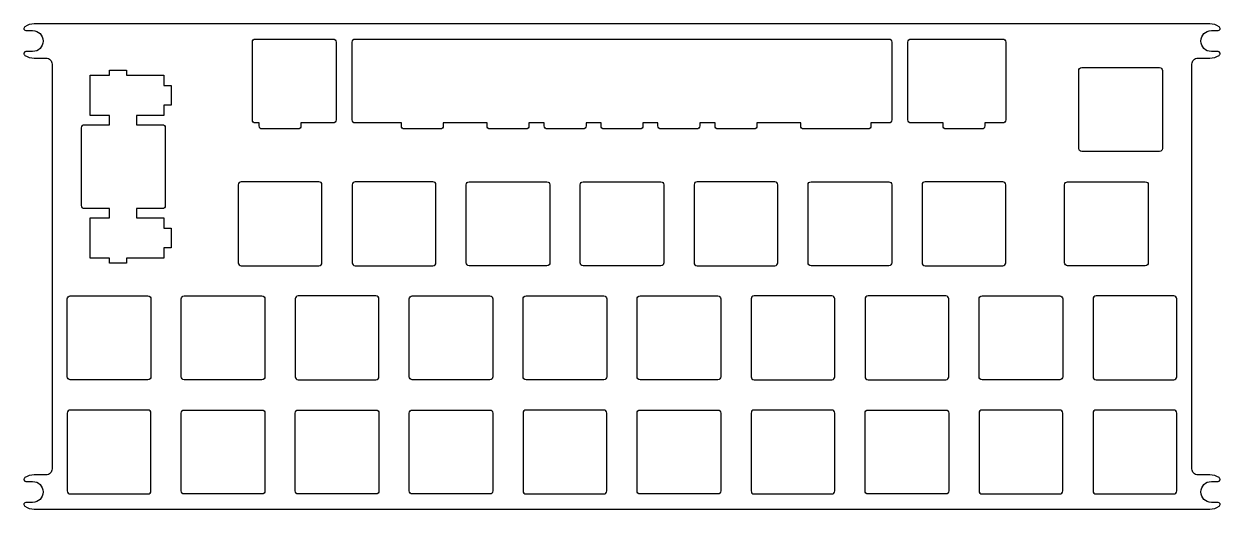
# Model space of a CAD drawing. Header units: millimetres. Extents: x -195 to 5, y 0 to 81.
import ezdxf

# ---------------------------------------------------------------- set-up
doc = ezdxf.new("R2010")
doc.units = ezdxf.units.MM
doc.layers.get('0').update_dxf_attribs({"linetype": 'CONTINUOUS'})

msp = doc.modelspace()

# ---------------------------------------------------------------- linework, layer by layer
for points in [[(-195.05, 5.24, 0.747688), (-194.86, 4.6), (-193.75, 4.6, -1), (-193.75, 1.1), (-194.86, 1.1, 0.747688), (-195.05, 0.46, 0.144369), (-193.5, 0), (3, 0, 0.144369), (4.55, 0.46, 0.747688), (4.36, 1.1), (3.25, 1.1, -1), (3.25, 4.6), (4.36, 4.6, 0.747688), (4.55, 5.24, 0.144369), (3, 5.7), (1, 5.7, -0.414214), (0, 6.7), (0, 74.26, -0.414214), (1, 75.26), (3, 75.26, 0.144369), (4.55, 75.72, 0.747688), (4.36, 76.36), (3.25, 76.36, -1), (3.25, 79.86), (4.36, 79.86, 0.747688), (4.55, 80.51, 0.144369), (3, 80.96), (-193.5, 80.96, 0.144369), (-195.05, 80.51, 0.747688), (-194.86, 79.86), (-193.75, 79.86, -1), (-193.75, 76.36), (-194.86, 76.36, 0.747688), (-195.05, 75.72, 0.144369), (-193.5, 75.26), (-191.5, 75.26, -0.414214), (-190.5, 74.26), (-190.5, 6.7, -0.414214), (-191.5, 5.7), (-193.5, 5.7, 0.144369)], [(-143.02, 77.94), (-143.02, 64.94, -0.414214), (-143.52, 64.44), (-148.9, 64.44), (-148.9, 63.94, -0.414214), (-149.4, 63.44), (-155.4, 63.44, -0.414214), (-155.9, 63.94), (-155.9, 64.44), (-156.52, 64.44, -0.414214), (-157.02, 64.94), (-157.02, 77.94, -0.414214), (-156.52, 78.44), (-143.52, 78.44, -0.414214)], [(-117.8, 63.94), (-117.8, 64.44), (-125.12, 64.44), (-125.12, 63.94, -0.414214), (-125.62, 63.44), (-131.62, 63.44, -0.414214), (-132.12, 63.94), (-132.12, 64.44), (-139.85, 64.44, -0.414214), (-140.35, 64.94), (-140.35, 77.94, -0.414214), (-139.85, 78.44), (-82.76, 78.44, -0.014196), (-82.73, 78.44, -0.014196), (-82.7, 78.44), (-50.65, 78.44, -0.414214), (-50.15, 77.94), (-50.15, 64.94, -0.414214), (-50.65, 64.44), (-53.65, 64.44), (-53.65, 63.94, -0.414214), (-54.15, 63.44), (-64.88, 63.44, -0.414214), (-65.38, 63.94), (-65.38, 64.44), (-72.7, 64.44), (-72.7, 63.94, -0.414214), (-73.2, 63.44), (-79.2, 63.44, -0.414214), (-79.7, 63.94), (-79.7, 64.44), (-82.26, 64.44), (-82.26, 63.94, -0.414214), (-82.76, 63.44), (-88.76, 63.44, -0.414214), (-89.26, 63.94), (-89.26, 64.44), (-91.75, 64.44), (-91.75, 63.94, -0.414214), (-92.25, 63.44), (-98.25, 63.44, -0.414214), (-98.75, 63.94), (-98.75, 64.44), (-101.24, 64.44), (-101.24, 63.94, -0.414214), (-101.74, 63.44), (-107.74, 63.44, -0.414214), (-108.24, 63.94), (-108.24, 64.44), (-110.8, 64.44), (-110.8, 63.94, -0.414214), (-111.3, 63.44), (-117.3, 63.44, -0.414214)], [(-41.6, 63.94), (-41.6, 64.44), (-46.98, 64.44, -0.414214), (-47.48, 64.94), (-47.48, 77.94, -0.414214), (-46.98, 78.44), (-31.6, 78.44, -0.414214), (-31.1, 77.94), (-31.1, 64.94, -0.414214), (-31.6, 64.44), (-34.6, 64.44), (-34.6, 63.94, -0.414214), (-35.1, 63.44), (-41.1, 63.44, -0.414214)], [(-178.09, 72.42), (-171.82, 72.42), (-171.82, 70.7), (-170.62, 70.7), (-170.62, 67.4), (-171.82, 67.4), (-171.82, 65.68), (-176.39, 65.68), (-176.39, 64.15), (-172.09, 64.15, -0.414214), (-171.59, 63.65), (-171.59, 50.65, -0.414214), (-172.09, 50.15), (-176.39, 50.15), (-176.39, 48.62), (-171.82, 48.62), (-171.82, 46.9), (-170.62, 46.9), (-170.62, 43.6), (-171.82, 43.6), (-171.82, 41.88), (-178.09, 41.88), (-178.09, 41.05), (-180.89, 41.05), (-180.89, 41.88), (-184.12, 41.88), (-184.12, 48.62), (-180.89, 48.62), (-180.89, 50.15), (-185.09, 50.15, -0.414214), (-185.59, 50.65), (-185.59, 63.65, -0.414214), (-185.09, 64.15), (-180.89, 64.15), (-180.89, 65.68), (-184.12, 65.68), (-184.12, 72.42), (-180.89, 72.42), (-180.89, 73.25), (-178.09, 73.25)], [(-4.91, 73.17), (-4.91, 60.17, -0.414214), (-5.41, 59.68), (-18.41, 59.68, -0.414214), (-18.91, 60.17), (-18.91, 73.17, -0.414214), (-18.41, 73.67), (-5.41, 73.67, -0.414214)], [(-145.4, 54.13, 0.414214), (-145.9, 54.62), (-158.9, 54.62, 0.414214), (-159.4, 54.13), (-159.4, 41.12, 0.414214), (-158.9, 40.62), (-145.9, 40.62, 0.414214), (-145.4, 41.12)], [(-139.85, 54.62, 0.414214), (-140.35, 54.13), (-140.35, 41.12, 0.414214), (-139.85, 40.62), (-126.85, 40.62, 0.414214), (-126.35, 41.12), (-126.35, 54.13, 0.414214), (-126.85, 54.62)], [(-121.3, 41.12), (-121.3, 54.13, -0.414214), (-120.8, 54.62), (-107.8, 54.62, -0.414214), (-107.3, 54.13), (-107.3, 41.12, -0.414214), (-107.8, 40.62), (-120.8, 40.62, -0.414214)], [(-102.25, 41.12), (-102.25, 54.13, -0.414214), (-101.75, 54.62), (-88.75, 54.62, -0.414214), (-88.25, 54.13), (-88.25, 41.12, -0.414214), (-88.75, 40.62), (-101.75, 40.62, -0.414214)], [(-82.7, 54.62, 0.414214), (-83.2, 54.13), (-83.2, 41.12, 0.414214), (-82.7, 40.62), (-69.7, 40.62, 0.414214), (-69.2, 41.12), (-69.2, 54.13, 0.414214), (-69.7, 54.62)], [(-64.15, 41.12), (-64.15, 54.13, -0.414214), (-63.65, 54.62), (-50.65, 54.62, -0.414214), (-50.15, 54.13), (-50.15, 41.12, -0.414214), (-50.65, 40.62), (-63.65, 40.62, -0.414214)], [(-44.6, 54.62, 0.414214), (-45.1, 54.13), (-45.1, 41.12, 0.414214), (-44.6, 40.62), (-31.6, 40.62, 0.414214), (-31.1, 41.12), (-31.1, 54.13, 0.414214), (-31.6, 54.62)], [(-7.79, 40.62), (-20.79, 40.62, -0.414214), (-21.29, 41.12), (-21.29, 54.13, -0.414214), (-20.79, 54.62), (-7.79, 54.62, -0.414214), (-7.29, 54.13), (-7.29, 41.12, -0.414214)], [(-173.98, 35.08), (-173.98, 22.07, -0.414214), (-174.48, 21.57), (-187.47, 21.57, -0.414214), (-187.98, 22.07), (-187.98, 35.08, -0.414214), (-187.47, 35.58), (-174.48, 35.58, -0.414214)], [(-155.43, 21.57), (-168.43, 21.57, -0.414214), (-168.93, 22.07), (-168.93, 35.08, -0.414214), (-168.43, 35.58), (-155.43, 35.58, -0.414214), (-154.93, 35.08), (-154.93, 22.07, -0.414214)], [(-136.38, 21.57, 0.414214), (-135.88, 22.07), (-135.88, 35.08, 0.414214), (-136.38, 35.58), (-149.38, 35.58, 0.414214), (-149.88, 35.08), (-149.88, 22.07, 0.414214), (-149.38, 21.57)], [(-116.83, 35.08), (-116.83, 22.07, -0.414214), (-117.33, 21.57), (-130.32, 21.57, -0.414214), (-130.82, 22.07), (-130.82, 35.08, -0.414214), (-130.32, 35.58), (-117.33, 35.58, -0.414214)], [(-111.78, 22.07), (-111.78, 35.08, -0.414214), (-111.28, 35.58), (-98.28, 35.58, -0.414214), (-97.78, 35.08), (-97.78, 22.07, -0.414214), (-98.28, 21.57), (-111.28, 21.57, -0.414214)], [(-92.73, 22.07), (-92.73, 35.08, -0.414214), (-92.22, 35.58), (-79.22, 35.58, -0.414214), (-78.73, 35.08), (-78.73, 22.07, -0.414214), (-79.22, 21.57), (-92.22, 21.57, -0.414214)], [(-73.17, 35.58, 0.414214), (-73.67, 35.08), (-73.67, 22.07, 0.414214), (-73.17, 21.57), (-60.17, 21.57, 0.414214), (-59.68, 22.07), (-59.68, 35.08, 0.414214), (-60.17, 35.58)], [(-41.12, 21.57, 0.414214), (-40.62, 22.07), (-40.62, 35.08, 0.414214), (-41.12, 35.58), (-54.13, 35.58, 0.414214), (-54.62, 35.08), (-54.62, 22.07, 0.414214), (-54.13, 21.57)], [(-35.58, 22.07), (-35.58, 35.08, -0.414214), (-35.08, 35.58), (-22.07, 35.58, -0.414214), (-21.58, 35.08), (-21.58, 22.07, -0.414214), (-22.07, 21.57), (-35.08, 21.57, -0.414214)], [(-16.53, 22.07, 0.414214), (-16.02, 21.57), (-3.02, 21.57, 0.414214), (-2.53, 22.07), (-2.53, 35.08, 0.414214), (-3.02, 35.58), (-16.02, 35.58, 0.414214), (-16.53, 35.08)], [(-187.98, 3.02, 0.414214), (-187.47, 2.52), (-174.48, 2.52, 0.414214), (-173.98, 3.02), (-173.98, 16.02, 0.414214), (-174.48, 16.52), (-187.47, 16.52, 0.414214), (-187.98, 16.02)], [(-155.43, 2.52), (-168.43, 2.52, -0.414214), (-168.93, 3.02), (-168.93, 16.02, -0.414214), (-168.43, 16.52), (-155.43, 16.52, -0.414214), (-154.93, 16.02), (-154.93, 3.02, -0.414214)], [(-135.88, 16.02), (-135.88, 3.02, -0.414214), (-136.38, 2.52), (-149.38, 2.52, -0.414214), (-149.88, 3.02), (-149.88, 16.02, -0.414214), (-149.38, 16.52), (-136.38, 16.52, -0.414214)], [(-130.32, 16.52), (-117.33, 16.52, -0.414214), (-116.83, 16.02), (-116.83, 3.02, -0.414214), (-117.33, 2.52), (-130.32, 2.52, -0.414214), (-130.82, 3.02), (-130.82, 16.02, -0.414214)], [(-111.28, 16.52, 0.414214), (-111.78, 16.02), (-111.78, 3.02, 0.414214), (-111.28, 2.52), (-98.28, 2.52, 0.414214), (-97.78, 3.02), (-97.78, 16.02, 0.414214), (-98.28, 16.52)], [(-92.73, 3.02), (-92.73, 16.02, -0.414214), (-92.22, 16.52), (-79.22, 16.52, -0.414214), (-78.73, 16.02), (-78.73, 3.02, -0.414214), (-79.22, 2.52), (-92.22, 2.52, -0.414214)], [(-60.17, 2.52, 0.414214), (-59.68, 3.02), (-59.68, 16.02, 0.414214), (-60.17, 16.52), (-73.17, 16.52, 0.414214), (-73.67, 16.02), (-73.67, 3.02, 0.414214), (-73.17, 2.52)], [(-40.62, 16.02), (-40.62, 3.02, -0.414214), (-41.12, 2.52), (-54.13, 2.52, -0.414214), (-54.62, 3.02), (-54.62, 16.02, -0.414214), (-54.13, 16.52), (-41.12, 16.52, -0.414214)], [(-35.08, 16.52, 0.414214), (-35.58, 16.02), (-35.58, 3.02, 0.414214), (-35.08, 2.52), (-22.07, 2.52, 0.414214), (-21.58, 3.02), (-21.58, 16.02, 0.414214), (-22.07, 16.52)], [(-3.02, 2.52, 0.414214), (-2.53, 3.02), (-2.53, 16.02, 0.414214), (-3.02, 16.52), (-16.02, 16.52, 0.414214), (-16.53, 16.02), (-16.53, 3.02, 0.414214), (-16.02, 2.52)]]:
    msp.add_lwpolyline(points, format="xyb", close=True)

doc.saveas('drawing.dxf')
